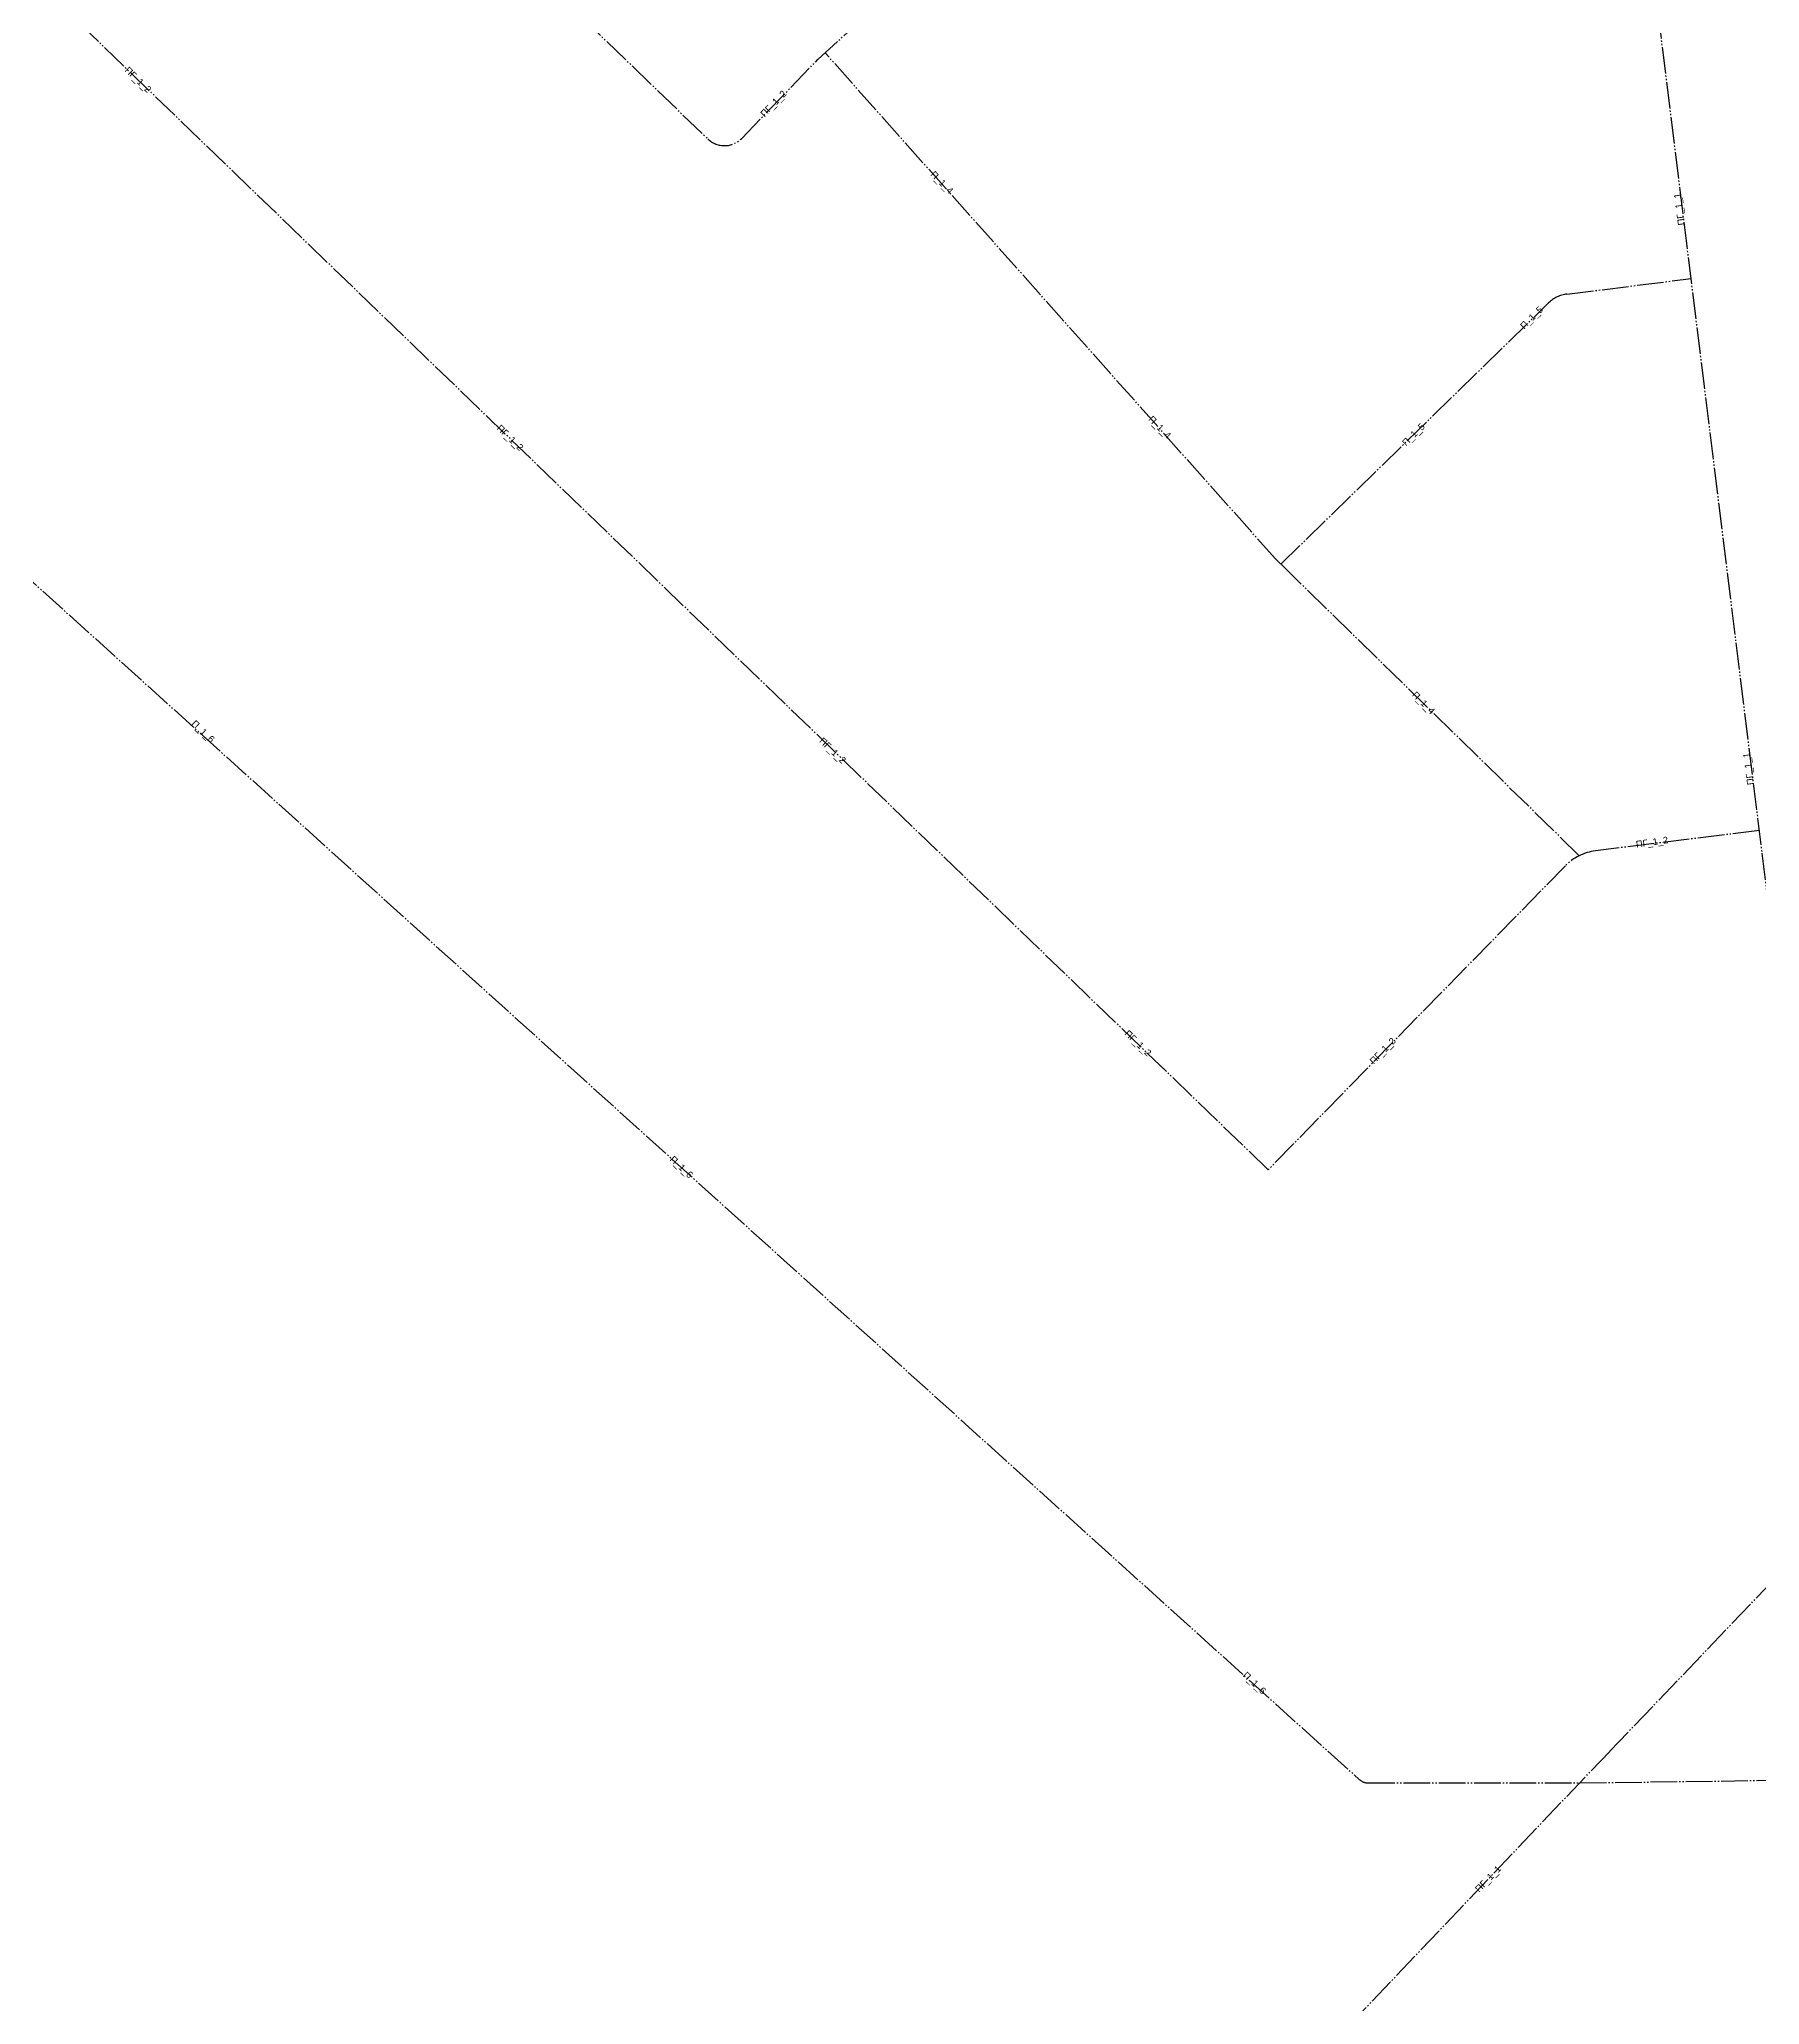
# Model space of a CAD drawing. Header units: millimetres. Extents: x 2242286 to 2245579, y 377608 to 382720.
# Drawn here: x 2242943 to 2243588, y 381011 to 381748 of the extents above; entities that cross this region are included whole.
import ezdxf

# ---------------------------------------------------------------- set-up
doc = ezdxf.new("R2010")
doc.units = ezdxf.units.MM
doc.linetypes.add('DIVIDE', pattern=[26.5, 20, -1.5, 1, -1.5, 1, -1.5])
for name, color, linetype in [('автодороги_внутриквартальные', 5, 'DIVIDE'), ('автодороги_главные', 2, 'DIVIDE'), ('автодороги_обозначения', 5, 'DIVIDE')]:
    doc.layers.add(name, color=color, linetype=linetype)
doc.styles.get("Standard").update_dxf_attribs({"font": 'arial.ttf'})

msp = doc.modelspace()

# ---------------------------------------------------------------- linework, layer by layer
at = {"layer": 'автодороги_внутриквартальные', "ltscale": 0.5}
for points in [[(2243587.96, 381451.69), (2243526.45, 381444.05, 0.169916), (2243515.21, 381438.47), (2243403.75, 381324.44), (2242960.2, 381752.27), (2243032.9, 381827.63), (2243002.95, 381856.52, -0.414214), (2243002.7, 381870.66), (2243008.71, 381876.9, -0.342114), (2243022.16, 381876.43), (2243193.6, 381711.07, 0.412651), (2243206.33, 381711.3), (2243234.8, 381740.82), (2243319.47, 381818.47), (2243341.25, 381838.01), (2243417.2, 381898.06), (2243434.07, 381911.4, -0.137188), (2243440.04, 381913.89), (2243529.36, 381924.99)], [(2242747.56, 381719), (2243437.9, 381095.71, 0.185693), (2243441.25, 381094.42), (2243520.57, 381094.42)], [(2243408.5, 381551.59), (2243508.88, 381649.58, -0.163887), (2243515.78, 381652.9), (2243562.33, 381658.69)]]:
    msp.add_lwpolyline(points, format="xyb", dxfattribs=at)
msp.add_lwpolyline([(2243520.39, 381442.23), (2243410.58, 381549.56), (2243406.39, 381553.66), (2243237.59, 381743.39)], dxfattribs=at)
at = {"layer": 'автодороги_главные', "color": 2, "ltscale": 0.5}
msp.add_lwpolyline([(2243168.88, 380724.45), (2243531.86, 381106.3), (2243610.81, 381188.9, 0.234981), (2243617.92, 381209.65), (2243497.29, 382183.99)], format="xyb", dxfattribs=at)
msp.add_lwpolyline([(2243520.57, 381094.42), (2243738.24, 381097.42)], dxfattribs=at)

# ---------------------------------------------------------------- texts
at = {"layer": 'автодороги_обозначения', "char_height": 2.5, "attachment_point": 1}
for s, insert, rotation in [('ПГ_1_2', (2242976.48, 381738.41), 315.90305), ('ПГ_1_2', (2243213.05, 381720.81), 45.90305), ('П_1_4', (2243278.68, 381699.3), 314.69175), ('ПГ_1_1', (2243557.48, 381678.5), 98.13667), ('П_1_5', (2243497.97, 381641.33), 44.69175), ('П_1_4', (2243360.39, 381607.48), 314.69175), ('ПГ_1_2', (2243115.99, 381604.14), 315.90305), ('П_1_5', (2243453.68, 381597.51), 44.69175), ('П_1_4', (2243459.28, 381504.11), 314.69175), ('П_1_6', (2243001.48, 381493.31), 316.51097), ('ПГ_1_2', (2243236.93, 381486.82), 315.90305), ('ПГ_1_1', (2243583.43, 381468.57), 98.13667), ('ПГ_1_2', (2243541.46, 381447.72), 8.13667), ('ПГ_1_2', (2243351.44, 381377.06), 315.90305), ('ПГ_1_2', (2243441.54, 381365.53), 45.90305), ('П_1_6', (2243180.87, 381329.9), 316.51097), ('П_1_6', (2243395.74, 381136.39), 316.51097), ('ПГ_1_1', (2243481.06, 381054.96), 45.93866)]:
    msp.add_mtext_dynamic_manual_height_columns(s, width=14.098, gutter_width=12.5, heights=[0], dxfattribs=dict(at, insert=insert, rotation=rotation))

doc.saveas('drawing.dxf')
